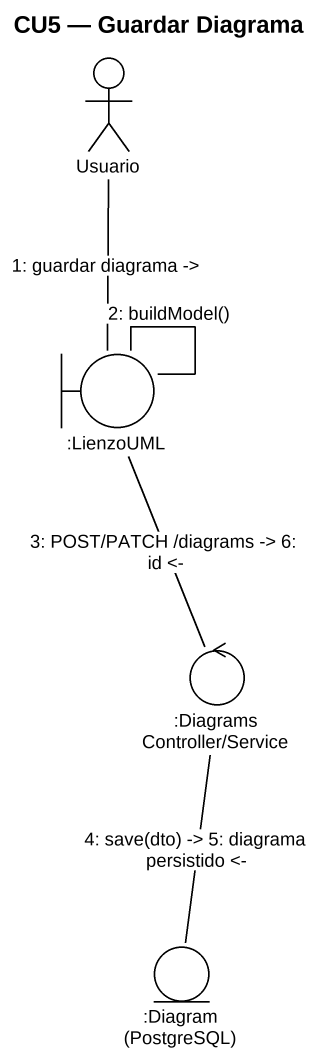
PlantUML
@startuml
title CU5 — Guardar Diagrama
actor Usuario
boundary ":LienzoUML" as LienzoUML
control ":DiagramsController/Service" as DiagramsController_Service
entity ":Diagram (PostgreSQL)" as Diagram_PostgreSQL
Usuario -- LienzoUML : 1: guardar diagrama ->
LienzoUML -- LienzoUML : 2: buildModel()
LienzoUML -- DiagramsController_Service : 3: POST/PATCH /diagrams -> 6: id <-
DiagramsController_Service -- Diagram_PostgreSQL : 4: save(dto) -> 5: diagrama persistido <-
@enduml
